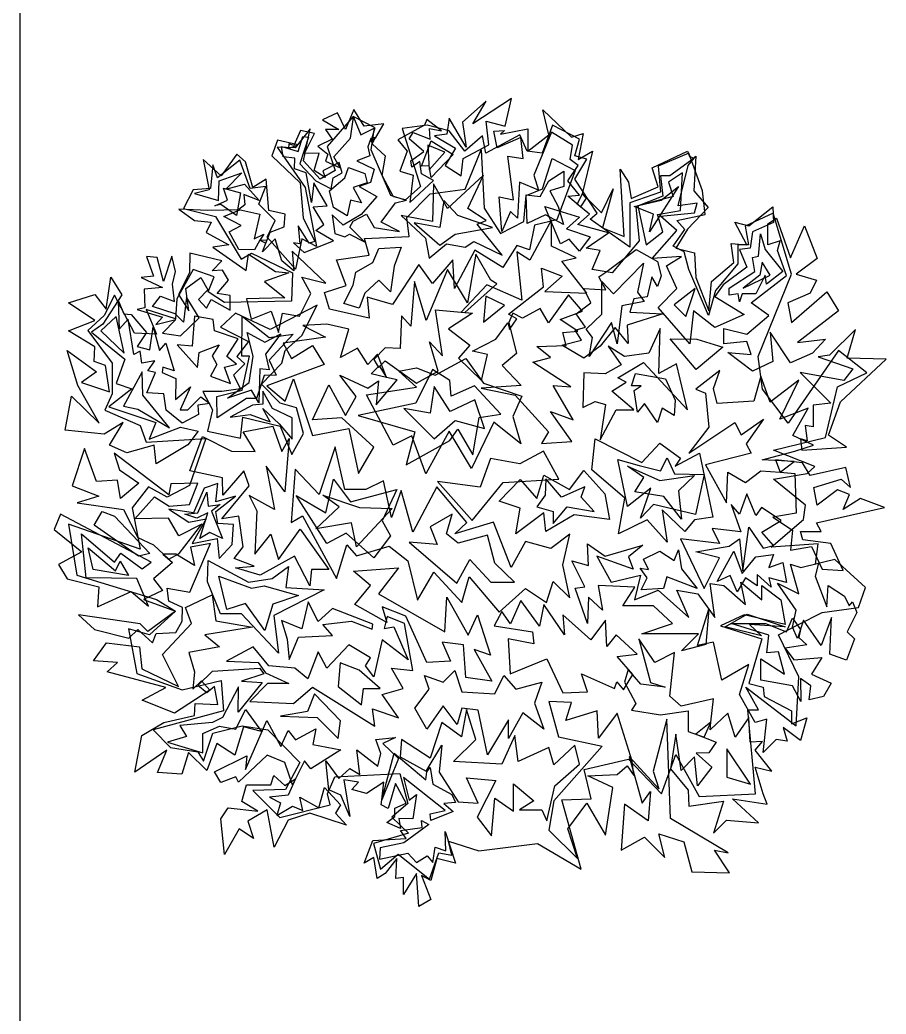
# Model space of a CAD drawing. Header units: millimetres. Extents: x -4017 to 59953, y -688 to 66564.
# Drawn here: x 1751 to 3690, y 23328 to 25553 of the extents above; entities that cross this region are included whole.
import ezdxf

# ---------------------------------------------------------------- set-up
doc = ezdxf.new("R2010")
doc.units = ezdxf.units.MM
doc.layers.add('www.cad-blocks.net', color=7, linetype='Continuous')

# ---------------------------------------------------------------- blocks, each defined once
blk = doc.blocks.new('A$C516926BB')
blk.add_line((4.2099, 38.5194), (4.2099, 0))
blk = doc.blocks.new('A$C26945D36')
for points in [[(0.8847, 1.7638), (0.8791, 1.7281), (0.8518, 1.7244), (0.8988, 1.6971), (0.8753, 1.6585), (0.9111, 1.635), (0.9158, 1.6736), (0.9731, 1.7046), (0.9675, 1.7573), (1.0098, 1.746), (1.0239, 1.808), (0.9374, 1.7516), (0.9675, 1.8024), (0.9139, 1.7554), (0.9224, 1.699), (0.8847, 1.7638), (0.8847, 1.7638), (0.8847, 1.7638)], [(0.6403, 1.6529), (0.6262, 1.6773), (0.6638, 1.7197), (0.6704, 1.7667), (0.6864, 1.7272), (0.7183, 1.7422), (0.7089, 1.7121), (0.7202, 1.7206), (0.7381, 1.7516), (0.6939, 1.746), (0.6713, 1.7836), (0.6525, 1.7385), (0.6346, 1.7761), (0.6008, 1.7601), (0.6375, 1.7385), (0.6074, 1.7385), (0.6224, 1.7168), (0.5905, 1.7018), (0.613, 1.6839), (0.6074, 1.6679), (0.6403, 1.6529), (0.6403, 1.6529), (0.6403, 1.6529)], [(1.1781, 1.5655), (1.1499, 1.5899), (1.1762, 1.5918), (1.1499, 1.6238), (1.1734, 1.6585), (1.1555, 1.6717), (1.1602, 1.7037), (1.1132, 1.7328), (1.0737, 1.6369), (1.0841, 1.6031), (1.0418, 1.6209), (1.0371, 1.5401), (1.022, 1.5551), (1.0023, 1.5109), (0.9966, 1.588), (1.0286, 1.5814), (1.0154, 1.6792), (1.0502, 1.6736), (1.0446, 1.7206), (0.9919, 1.698), (0.9844, 1.7347), (1.0079, 1.7366), (0.9995, 1.7281), (1.0606, 1.7403), (1.0606, 1.6905), (1.1076, 1.7272), (1.0944, 1.7827), (1.1583, 1.7215), (1.1847, 1.73), (1.1734, 1.6717), (1.2054, 1.6905), (1.1819, 1.5946), (1.1913, 1.5852), (1.1781, 1.5655), (1.1781, 1.5655), (1.1781, 1.5655)], [(0.4767, 1.4978), (0.4946, 1.5354), (0.4579, 1.572), (0.4739, 1.6115), (0.4391, 1.6068), (0.4156, 1.6698), (0.3657, 1.6303), (0.3554, 1.6595), (0.3498, 1.6068), (0.3112, 1.604), (0.2896, 1.5617), (0.361, 1.5438), (0.4184, 1.4489), (0.4419, 1.462), (0.534, 1.4178), (0.5312, 1.3549), (0.3817, 1.352), (0.3451, 1.3755), (0.3582, 1.4094), (0.3112, 1.4254), (0.2745, 1.3596), (0.2717, 1.3154), (0.2059, 1.3361), (0.2294, 1.2806), (0.1796, 1.2834), (0.1354, 1.368), (0.1119, 1.3229), (0.0752, 1.289), (0.1298, 1.2157), (0.1298, 1.1471), (0.1138, 1.1104), (0.1927, 1.0765), (0.2059, 1.0389), (0.3394, 1.0474), (0.3028, 0.9421), (0.2529, 0.9158), (0.2115, 0.9393), (0.1749, 0.8923), (0.1927, 0.8001), (0.032, 0.8556), (0.0508, 0.7418), (0.2294, 0.6873), (0.2717, 0.661), (0.2134, 0.6083), (0.1664, 0.6215), (0.1852, 0.5218), (0.2868, 0.4852), (0.3742, 0.5058), (0.3789, 0.4381), (0.2219, 0.3958), (0.2604, 0.3563), (0.3216, 0.346), (0.3347, 0.3253), (0.3554, 0.3883), (0.4212, 0.4043), (0.4786, 0.3958), (0.55, 0.3225), (0.5181, 0.2623), (0.4447, 0.2595), (0.5049, 0.1993), (0.6177, 0.2275), (0.6121, 0.252), (0.6281, 0.2905), (0.7738, 0.298), (0.7917, 0.2304), (0.7559, 0.2003), (0.7935, 0.1645), (0.7146, 0.141), (0.7305, 0.0837), (0.77, 0.1175), (0.8406, 0.0611), (0.8612, 0.1203), (0.8904, 0.1147), (0.8829, 0.1467), (0.9506, 0.125), (1.0822, 0.141), (1.18, 0.0837), (1.1367, 0.2388), (1.2025, 0.2407), (1.1866, 0.3065), (1.2862, 0.33), (1.3596, 0.252), (1.3915, 0.3404), (1.4442, 0.2463), (1.5702, 0.252), (1.5532, 0.44), (1.5767, 0.44), (1.5485, 0.4908), (1.6614, 0.4043), (1.667, 0.5143), (1.6219, 0.6083), (1.6661, 0.6309), (1.7197, 0.6582), (1.8005, 0.6694), (1.8165, 0.7136), (1.7479, 0.7766), (1.7046, 0.7663), (1.7103, 0.8114), (1.605, 0.8039), (1.6773, 0.8659), (1.6821, 0.8979), (1.6106, 0.9562), (1.6858, 0.9694), (1.7027, 0.9844), (1.6106, 1.0211), (1.7272, 1.0493), (1.7535, 1.163), (1.8193, 1.1941), (1.7563, 1.2439), (1.6435, 1.0813), (1.5861, 1.1574), (1.5758, 1.2307), (1.651, 1.415), (1.6097, 1.5514), (1.5467, 1.5222), (1.5542, 1.4808), (1.5307, 1.4808), (1.5307, 1.4385), (1.4808, 1.3784), (1.4649, 1.3229), (1.4207, 1.4254), (1.4103, 1.4649), (1.3859, 1.478), (1.4122, 1.5147), (1.3943, 1.5354), (1.4573, 1.5485), (1.4517, 1.6012), (1.4207, 1.6858), (1.352, 1.6567), (1.3577, 1.5984), (1.289, 1.5749), (1.289, 1.4752), (1.1997, 1.5382), (1.2157, 1.5514), (1.1659, 1.6275), (1.1922, 1.6726), (1.1659, 1.6802), (1.1762, 1.7168), (1.116, 1.7488), (1.0925, 1.6858), (1.0587, 1.6905), (1.0427, 1.7272), (0.9665, 1.6858), (0.959, 1.7244), (0.9195, 1.6905), (0.8847, 1.7356), (0.8349, 1.7488), (0.7794, 1.7413), (0.8199, 1.6115), (0.786, 1.5805), (0.7541, 1.5908), (0.7099, 1.6933), (0.7174, 1.7432), (0.6694, 1.7676), (0.6111, 1.7009), (0.629, 1.6473), (0.5952, 1.6275), (0.5585, 1.6689), (0.5735, 1.7403), (0.5397, 1.698), (0.4993, 1.699), (0.5623, 1.6087), (0.5876, 1.4771), (0.5547, 1.494), (0.5406, 1.4263), (0.4767, 1.4978), (0.4767, 1.4978), (0.4767, 1.4978)], [(0.834, 1.761), (0.8293, 1.7488), (0.7691, 1.7159), (0.7907, 1.6905), (0.7738, 1.6454), (0.8039, 1.6369), (0.7964, 1.5758), (0.849, 1.6247), (0.8227, 1.6397), (0.8189, 1.667), (0.8011, 1.6548), (0.7982, 1.6689), (0.8274, 1.6896), (0.7945, 1.7178), (0.8039, 1.7319), (0.8415, 1.7168), (0.8406, 1.7413), (0.8669, 1.7356), (0.834, 1.761), (0.834, 1.761), (0.834, 1.761)], [(0.5246, 1.6962), (0.5463, 1.6896), (0.5566, 1.7234), (0.5698, 1.7215), (0.55, 1.6623), (0.5858, 1.6238), (0.6205, 1.6059), (0.6243, 1.6303), (0.645, 1.6416), (0.6384, 1.6651), (0.6017, 1.6463), (0.6064, 1.6313), (0.582, 1.6473), (0.5933, 1.6858), (0.5604, 1.6849), (0.5829, 1.73), (0.5519, 1.7366), (0.5369, 1.7027), (0.5256, 1.7065), (0.5246, 1.6962), (0.5246, 1.6962), (0.5246, 1.6962)], [(0.5453, 1.7046), (0.5002, 1.715), (0.487, 1.6802), (0.551, 1.6191), (0.5575, 1.541), (0.5839, 1.4884), (0.5707, 1.4846), (0.5463, 1.5232), (0.55, 1.4827), (0.5359, 1.4855), (0.5594, 1.4639), (0.6252, 1.4893), (0.5858, 1.5128), (0.6036, 1.526), (0.5801, 1.5655), (0.6111, 1.5683), (0.5811, 1.6191), (0.5764, 1.5758), (0.5641, 1.6416), (0.5378, 1.651), (0.5387, 1.6745), (0.5124, 1.6773), (0.5087, 1.7009), (0.5246, 1.6962), (0.5453, 1.7046), (0.5453, 1.7046), (0.5453, 1.7046)], [(0.7089, 1.7187), (0.7023, 1.6999), (0.707, 1.6802), (0.6779, 1.6689), (0.7164, 1.6501), (0.708, 1.62), (0.6826, 1.6115), (0.7221, 1.589), (0.6873, 1.5485), (0.6469, 1.525), (0.6224, 1.5476), (0.6281, 1.5062), (0.6506, 1.4987), (0.661, 1.5043), (0.6948, 1.4874), (0.6619, 1.5203), (0.6694, 1.5335), (0.6995, 1.5495), (0.7164, 1.5194), (0.7729, 1.5109), (0.7324, 1.5316), (0.7644, 1.5749), (0.7888, 1.5805), (0.7597, 1.588), (0.7343, 1.636), (0.7418, 1.6792), (0.7117, 1.7065), (0.7193, 1.7206), (0.7089, 1.7187), (0.7089, 1.7187), (0.7089, 1.7187)], [(0.8443, 1.7131), (0.8932, 1.683), (0.8443, 1.6313), (0.8396, 1.6576), (0.8227, 1.6567), (0.8443, 1.7131), (0.8443, 1.7131), (0.8443, 1.7131)], [(0.6318, 1.447), (0.7052, 1.4573), (0.6948, 1.4949), (0.7945, 1.4996), (0.7898, 1.542), (0.8415, 1.5946), (0.9205, 1.605), (0.9562, 1.6933), (0.9628, 1.5626), (0.9995, 1.5062), (1.0512, 1.5326), (1.0568, 1.5908), (1.0935, 1.6059), (1.1151, 1.6736), (1.1668, 1.6473), (1.1254, 1.5363), (1.0756, 1.525), (1.0643, 1.4696), (1.0361, 1.479), (1.0042, 1.4301), (0.9421, 1.4686), (0.896, 1.3831), (0.8923, 1.447), (0.8471, 1.3943), (0.8161, 1.4367), (0.7578, 1.3473), (0.7005, 1.3633), (0.7052, 1.3163), (0.6168, 1.337), (0.6055, 1.3737), (0.6535, 1.3896), (0.6318, 1.447), (0.6318, 1.447), (0.6318, 1.447)], [(0.8368, 1.7037), (0.8396, 1.6482), (0.8744, 1.6877), (0.8368, 1.7037), (0.8368, 1.7037), (0.8368, 1.7037)], [(0.4739, 1.4846), (0.4833, 1.5091), (0.5152, 1.5213), (0.5171, 1.5495), (0.4805, 1.5579), (0.4748, 1.6275), (0.4447, 1.6087), (0.4287, 1.6661), (0.409, 1.6839), (0.3742, 1.635), (0.3338, 1.6717), (0.3469, 1.604), (0.314, 1.5956), (0.3676, 1.5796), (0.3695, 1.6238), (0.4203, 1.6416), (0.3845, 1.605), (0.4259, 1.6162), (0.4588, 1.5796), (0.425, 1.5937), (0.4269, 1.5702), (0.4137, 1.5598), (0.4607, 1.5495), (0.4475, 1.494), (0.4692, 1.5043), (0.4607, 1.4912), (0.4739, 1.4846), (0.4739, 1.4846), (0.4739, 1.4846)], [(1.4329, 1.6745), (1.3784, 1.635), (1.3577, 1.635), (1.3624, 1.5899), (1.3022, 1.5655), (1.3097, 1.4893), (1.2495, 1.4178), (1.2044, 1.4254), (1.2223, 1.4677), (1.1913, 1.4733), (1.2411, 1.5072), (1.1725, 1.526), (1.1988, 1.5495), (1.1706, 1.572), (1.1828, 1.5946), (1.2251, 1.5523), (1.2514, 1.6059), (1.2279, 1.5185), (1.2759, 1.4996), (1.2674, 1.6501), (1.2862, 1.6209), (1.2919, 1.5843), (1.352, 1.6106), (1.3389, 1.6529), (1.4178, 1.6905), (1.4226, 1.6783), (1.4329, 1.6745), (1.4329, 1.6745), (1.4329, 1.6745)], [(1.4367, 1.6792), (1.432, 1.6012), (1.4639, 1.5645), (1.4178, 1.5156), (1.3915, 1.4733), (1.4338, 1.463), (1.4367, 1.4075), (1.4658, 1.3332), (1.4714, 1.399), (1.5213, 1.4414), (1.5156, 1.4837), (1.5504, 1.4808), (1.5241, 1.5316), (1.5551, 1.5232), (1.6087, 1.5655), (1.6106, 1.5307), (1.5636, 1.51), (1.5579, 1.4733), (1.5344, 1.4705), (1.5504, 1.431), (1.4978, 1.3915), (1.479, 1.3652), (1.5448, 1.3248), (1.479, 1.2956), (1.431, 1.3332), (1.4235, 1.259), (1.352, 1.3408), (1.3943, 1.3831), (1.3708, 1.4338), (1.4047, 1.4545), (1.3389, 1.4498), (1.3943, 1.5128), (1.3577, 1.5448), (1.4338, 1.5523), (1.4395, 1.5739), (1.3972, 1.5683), (1.4197, 1.6585), (1.4367, 1.6792), (1.4367, 1.6792), (1.4367, 1.6792)], [(0.6591, 1.6538), (0.6958, 1.6407), (0.7005, 1.6191), (0.6694, 1.6087), (0.6882, 1.5749), (0.6638, 1.5805), (0.6563, 1.5457), (0.6252, 1.5645), (0.6168, 1.6012), (0.6506, 1.6303), (0.6591, 1.6538), (0.6591, 1.6538), (0.6591, 1.6538)], [(0.849, 1.6172), (0.8471, 1.5326), (0.7766, 1.5467), (0.8312, 1.4959), (0.8396, 1.4508), (0.8782, 1.4827), (0.9205, 1.4752), (0.9393, 1.4884), (1.0032, 1.4573), (0.9468, 1.5269), (0.9675, 1.5354), (0.9261, 1.5617), (0.9609, 1.6369), (0.881, 1.5617), (0.849, 1.6172), (0.849, 1.6172), (0.849, 1.6172)], [(1.1076, 1.6238), (1.1414, 1.6454), (1.1414, 1.6115), (1.1095, 1.6012), (1.1283, 1.5664), (1.1405, 1.526), (1.1001, 1.5476), (1.0587, 1.5288), (1.0568, 1.5927), (1.0878, 1.589), (1.1076, 1.6238), (1.1076, 1.6238), (1.1076, 1.6238)], [(1.3755, 1.6209), (1.3859, 1.589), (1.3069, 1.5683), (1.3257, 1.4808), (1.3624, 1.51), (1.3511, 1.5485), (1.4019, 1.5579), (1.4066, 1.6416), (1.3755, 1.6209), (1.3755, 1.6209), (1.3755, 1.6209)], [(0.3601, 1.5683), (0.3883, 1.5805), (0.3789, 1.6078), (0.4175, 1.5974), (0.4081, 1.5467), (0.3733, 1.5711), (0.3601, 1.5683), (0.3601, 1.5683), (0.3601, 1.5683)], [(1.3981, 1.6115), (1.3643, 1.5589), (1.3332, 1.51), (1.3417, 1.5495), (1.2984, 1.5664), (1.3586, 1.5805), (1.3981, 1.6115), (1.3981, 1.6115), (1.3981, 1.6115)], [(0.8058, 1.5297), (0.8631, 1.4799), (0.8979, 1.5043), (0.9816, 1.5194), (0.9035, 1.5467), (0.8725, 1.5796), (0.8631, 1.5194), (0.8058, 1.5297), (0.8058, 1.5297), (0.8058, 1.5297)], [(0.4607, 1.4912), (0.4485, 1.4696), (0.4137, 1.4705), (0.3921, 1.51), (0.4184, 1.5241), (0.3798, 1.5438), (0.4156, 1.5589), (0.3441, 1.5579), (0.2792, 1.5608), (0.314, 1.5354), (0.3516, 1.5316), (0.3404, 1.5081), (0.3911, 1.4808), (0.3554, 1.4752), (0.4297, 1.4235), (0.4353, 1.4602), (0.4955, 1.4207), (0.5256, 1.4178), (0.471, 1.399), (0.5162, 1.3624), (0.4306, 1.3596), (0.441, 1.3144), (0.4861, 1.3323), (0.5021, 1.2843), (0.5115, 1.3276), (0.5491, 1.321), (0.5745, 1.3718), (0.5547, 1.4084), (0.6083, 1.3953), (0.5331, 1.4667), (0.5369, 1.4226), (0.5096, 1.4451), (0.4946, 1.494), (0.4663, 1.4649), (0.4758, 1.4902), (0.4607, 1.4912), (0.4607, 1.4912), (0.4607, 1.4912)], [(1.0982, 1.5664), (1.1762, 1.5429), (1.1471, 1.5166), (1.1997, 1.4987), (1.1762, 1.4667), (1.1527, 1.4931), (1.1339, 1.4827), (1.0982, 1.5664), (1.0982, 1.5664), (1.0982, 1.5664)], [(0.9111, 1.3304), (0.9365, 1.3276), (0.8829, 1.2928), (0.9308, 1.2561), (0.9054, 1.227), (0.9571, 1.1772), (0.9703, 1.2354), (0.9365, 1.243), (0.9891, 1.2693), (1.0154, 1.306), (1.0192, 1.2909), (1.0361, 1.3154), (1.0173, 1.3257), (1.0954, 1.3868), (1.0907, 1.4282), (1.1377, 1.4103), (1.0982, 1.3765), (1.1922, 1.3727), (1.1367, 1.4442), (1.1687, 1.4517), (1.1132, 1.478), (1.1132, 1.5363), (1.0653, 1.4461), (1.0361, 1.4649), (1.0474, 1.3567), (0.9684, 1.3915), (0.9111, 1.3304), (0.9111, 1.3304), (0.9111, 1.3304)], [(1.6172, 1.5401), (1.6482, 1.4517), (1.6802, 1.5232), (1.7084, 1.4498), (1.6614, 1.415), (1.7065, 1.4019), (1.6924, 1.3727), (1.6426, 1.3511), (1.651, 1.3069), (1.73, 1.3755), (1.7563, 1.3332), (1.6642, 1.2618), (1.7272, 1.2693), (1.698, 1.2383), (1.6482, 1.2166), (1.6031, 1.2853), (1.6087, 1.2195), (1.5636, 1.1978), (1.5081, 1.2401), (1.5608, 1.2354), (1.5504, 1.2646), (1.4996, 1.259), (1.4996, 1.2937), (1.5504, 1.2806), (1.6003, 1.3229), (1.5608, 1.3511), (1.6397, 1.4122), (1.6191, 1.4677), (1.6256, 1.4893), (1.5974, 1.4808), (1.5974, 1.5279), (1.6172, 1.5401), (1.6172, 1.5401), (1.6172, 1.5401)], [(1.5109, 1.384), (1.5683, 1.4207), (1.5636, 1.4526), (1.5767, 1.4555), (1.5814, 1.5053), (1.5918, 1.4705), (1.6313, 1.4207), (1.5946, 1.3925), (1.5918, 1.4131), (1.5711, 1.3708), (1.5401, 1.3708), (1.5344, 1.353), (1.5316, 1.3708), (1.5109, 1.368), (1.5109, 1.384), (1.5109, 1.384), (1.5109, 1.384)], [(0.6751, 1.4197), (0.7136, 1.4414), (0.7268, 1.4724), (0.7766, 1.4752), (0.7616, 1.4329), (0.7531, 1.3755), (0.7268, 1.4019), (0.6958, 1.3727), (0.6826, 1.3389), (0.6488, 1.3492), (0.6694, 1.3906), (0.6751, 1.4197), (0.6751, 1.4197), (0.6751, 1.4197)], [(1.1856, 1.3831), (1.2354, 1.3802), (1.2195, 1.4094), (1.2354, 1.4197), (1.3031, 1.4705), (1.3511, 1.4432), (1.3586, 1.4113), (1.3511, 1.3878), (1.3379, 1.4094), (1.3276, 1.3643), (1.2975, 1.3596), (1.289, 1.3304), (1.3624, 1.3266), (1.2825, 1.3013), (1.2853, 1.2599), (1.2561, 1.2956), (1.2223, 1.2543), (1.1856, 1.227), (1.1367, 1.2561), (1.1809, 1.2674), (1.1668, 1.29), (1.1894, 1.2966), (1.1687, 1.3266), (1.2016, 1.3511), (1.1856, 1.3831), (1.1856, 1.3831), (1.1856, 1.3831)], [(0.2962, 1.3633), (0.2896, 1.3078), (0.2708, 1.3266), (0.22, 1.3426), (0.2379, 1.3661), (0.2698, 1.3539), (0.2651, 1.3925), (0.2717, 1.4207), (0.2633, 1.4555), (0.2445, 1.399), (0.2304, 1.4526), (0.2068, 1.4545), (0.2228, 1.4103), (0.1946, 1.4075), (0.2426, 1.3849), (0.2012, 1.3812), (0.2031, 1.3398), (0.1862, 1.3361), (0.2426, 1.3191), (0.2275, 1.3022), (0.2727, 1.3135), (0.2426, 1.2834), (0.283, 1.2768), (0.3244, 1.3172), (0.2962, 1.3633), (0.2962, 1.3633), (0.2962, 1.3633)], [(0.2952, 1.3831), (0.3281, 1.4075), (0.3441, 1.3802), (0.3234, 1.3586), (0.3413, 1.3389), (0.3516, 1.3586), (0.394, 1.3342), (0.394, 1.3671), (0.3648, 1.3718), (0.3902, 1.4019), (0.377, 1.4244), (0.3535, 1.4226), (0.3751, 1.4451), (0.3037, 1.462), (0.3028, 1.4178), (0.2783, 1.3699), (0.3018, 1.3332), (0.2952, 1.3831), (0.2952, 1.3831), (0.2952, 1.3831)], [(0.991, 1.3934), (0.9778, 1.4019), (0.944, 1.4602), (0.9252, 1.3511), (0.881, 1.4254), (0.833, 1.3116), (0.8067, 1.399), (0.7982, 1.2984), (0.7776, 1.3219), (0.7747, 1.2486), (0.7409, 1.2505), (0.7155, 1.2242), (0.7258, 1.2063), (0.7409, 1.2213), (0.8114, 1.1715), (0.8594, 1.1978), (0.8406, 1.2637), (0.8697, 1.2326), (0.8537, 1.3351), (0.9195, 1.3295), (0.991, 1.3934), (0.991, 1.3934), (0.991, 1.3934)], [(1.226, 1.399), (1.2524, 1.3708), (1.3191, 1.4395), (1.306, 1.3746), (1.321, 1.3539), (1.2712, 1.3445), (1.2608, 1.259), (1.2477, 1.3069), (1.1978, 1.2307), (1.2054, 1.2731), (1.1913, 1.2919), (1.226, 1.3257), (1.226, 1.399), (1.226, 1.399), (1.226, 1.399)], [(1.5852, 1.4423), (1.5796, 1.4131), (1.5429, 1.384), (1.6031, 1.4131), (1.5852, 1.4423), (1.5852, 1.4423), (1.5852, 1.4423)], [(0.299, 1.0333), (0.2285, 0.991), (0.2238, 1.0324), (0.1627, 1.0154), (0.1241, 1.0324), (0.1542, 1.0831), (0.1119, 1.0568), (0.0244, 1.0662), (0.0385, 1.1424), (0.1006, 1.0813), (0.0527, 1.1659), (0.0291, 1.2439), (0.095, 1.1969), (0.0611, 1.1725), (0.1241, 1.1518), (0.1147, 1.211), (0.0893, 1.2195), (0.0912, 1.2524), (0.032, 1.2881), (0.0912, 1.3116), (0.032, 1.3511), (0.0912, 1.3699), (0.1166, 1.337), (0.1269, 1.4084), (0.1514, 1.369), (0.1091, 1.3031), (0.0837, 1.2853), (0.158, 1.2251), (0.1392, 1.1706), (0.1739, 1.1583), (0.1222, 1.1179), (0.2275, 1.0831), (0.2125, 1.0455), (0.283, 1.0728), (0.3225, 1.0634), (0.299, 1.0333), (0.299, 1.0333), (0.299, 1.0333)], [(1.4348, 1.3831), (1.3878, 1.3464), (1.4141, 1.3201), (1.4348, 1.3831), (1.4348, 1.3831), (1.4348, 1.3831)], [(1.0183, 1.3069), (1.0352, 1.2373), (1.0032, 1.211), (1.0455, 1.1659), (0.9562, 1.1602), (1.0324, 1.1442), (1.1066, 1.0624), (1.0907, 1.0361), (1.1593, 1.0408), (1.1113, 1.1076), (1.1621, 1.0888), (1.117, 1.1659), (1.1565, 1.163), (1.0718, 1.2185), (1.1113, 1.2289), (1.0803, 1.2533), (1.1461, 1.2552), (1.1386, 1.2843), (1.1725, 1.2872), (1.133, 1.3135), (1.1828, 1.3323), (1.1518, 1.369), (1.1066, 1.306), (1.0878, 1.3379), (1.0483, 1.3163), (1.0267, 1.3276), (1.0183, 1.3069), (1.0183, 1.3069), (1.0183, 1.3069)], [(1.0079, 1.3455), (0.9665, 1.3661), (0.9609, 1.3078), (1.0079, 1.3455), (1.0079, 1.3455), (1.0079, 1.3455)], [(0.3488, 1.1254), (0.3216, 1.1217), (0.3234, 1.101), (0.2868, 1.0813), (0.251, 1.1104), (0.2454, 1.1471), (0.2078, 1.1499), (0.2266, 1.195), (0.2097, 1.1988), (0.2257, 1.2213), (0.1965, 1.2157), (0.1927, 1.243), (0.1786, 1.2354), (0.1655, 1.3144), (0.1467, 1.2928), (0.1439, 1.3549), (0.1561, 1.3266), (0.1721, 1.3248), (0.2068, 1.2843), (0.1862, 1.2533), (0.2144, 1.2458), (0.2219, 1.2975), (0.236, 1.2439), (0.2501, 1.2608), (0.2689, 1.1988), (0.2435, 1.2072), (0.2416, 1.195), (0.2727, 1.1819), (0.2717, 1.1348), (0.3056, 1.163), (0.2821, 1.1113), (0.299, 1.1113), (0.3281, 1.1405), (0.3488, 1.1254), (0.3488, 1.1254), (0.3488, 1.1254)], [(0.409, 1.2307), (0.4269, 1.2148), (0.4015, 1.1894), (0.4175, 1.1583), (0.3751, 1.1527), (0.3328, 1.1527), (0.3545, 1.1113), (0.3432, 1.0634), (0.4175, 1.0483), (0.4222, 1.0954), (0.5058, 1.0747), (0.5322, 1.0117), (0.5585, 1.0587), (0.5425, 1.116), (0.5058, 1.1264), (0.4645, 1.1687), (0.5096, 1.2157), (0.5171, 1.2439), (0.5547, 1.2778), (0.5886, 1.3455), (0.4833, 1.2909), (0.4062, 1.3276), (0.3723, 1.2966), (0.4353, 1.2646), (0.409, 1.2307), (0.409, 1.2307), (0.409, 1.2307)], [(0.1392, 1.3201), (0.1044, 1.2881), (0.157, 1.2383), (0.1392, 1.3201), (0.1392, 1.3201), (0.1392, 1.3201)], [(0.3093, 1.2543), (0.2755, 1.2571), (0.3206, 1.2063), (0.3244, 1.2401), (0.3695, 1.2571), (0.3535, 1.2326), (0.3639, 1.2129), (0.3498, 1.1866), (0.3949, 1.1706), (0.3817, 1.2072), (0.4081, 1.2138), (0.3864, 1.2307), (0.4118, 1.2702), (0.3592, 1.2881), (0.3563, 1.3135), (0.314, 1.321), (0.3093, 1.2543), (0.3093, 1.2543), (0.3093, 1.2543)], [(0.4212, 1.321), (0.4814, 1.2731), (0.535, 1.2806), (0.4814, 1.2223), (0.4974, 1.1894), (0.4701, 1.1884), (0.4532, 1.1367), (0.4306, 1.1367), (0.3648, 1.0935), (0.3639, 1.1414), (0.4212, 1.1555), (0.4372, 1.2317), (0.4203, 1.2317), (0.4212, 1.321), (0.4212, 1.321), (0.4212, 1.321)], [(0.724, 1.2364), (0.7023, 1.2129), (0.6788, 1.2495), (0.6412, 1.2289), (0.66, 1.2919), (0.6102, 1.3031), (0.5566, 1.3003), (0.6074, 1.274), (0.5124, 1.2608), (0.5312, 1.226), (0.5782, 1.2552), (0.6046, 1.2129), (0.4758, 1.1649), (0.5171, 1.1311), (0.5359, 1.1809), (0.5782, 1.054), (0.66, 1.07), (0.6817, 0.9694), (0.7155, 1.0277), (0.644, 1.0935), (0.5782, 1.0888), (0.6149, 1.1678), (0.6525, 1.0991), (0.676, 1.1414), (0.6393, 1.1894), (0.7023, 1.1602), (0.7258, 1.1762), (0.7211, 1.1226), (0.7682, 1.179), (0.7437, 1.1837), (0.724, 1.2364), (0.724, 1.2364), (0.724, 1.2364)], [(1.211, 1.1301), (1.2345, 1.1236), (1.2223, 1.0446), (1.258, 1.1113), (1.2975, 1.1113), (1.2486, 1.1536), (1.2806, 1.1734), (1.2618, 1.1828), (1.3191, 1.2176), (1.4178, 1.1113), (1.3934, 1.2148), (1.3539, 1.1931), (1.3567, 1.2937), (1.3313, 1.2383), (1.2768, 1.2307), (1.2401, 1.2543), (1.2693, 1.2119), (1.2336, 1.1922), (1.1856, 1.1941), (1.1837, 1.117), (1.211, 1.1301), (1.211, 1.1301), (1.211, 1.1301)], [(1.6736, 1.0211), (1.7742, 1.0277), (1.7338, 1.0549), (1.7601, 1.1292), (1.8626, 1.2251), (1.7751, 1.227), (1.7939, 1.2909), (1.7356, 1.2336), (1.7103, 1.2298), (1.7883, 1.2035), (1.7676, 1.1772), (1.6698, 1.195), (1.7385, 1.1264), (1.699, 1.1217), (1.699, 1.0737), (1.6811, 1.0765), (1.6858, 1.0418), (1.6708, 1.0465), (1.6736, 1.0211), (1.6736, 1.0211), (1.6736, 1.0211)], [(0.4325, 1.2843), (0.472, 1.2627), (0.5077, 1.2815), (0.4729, 1.2364), (0.4814, 1.2007), (0.4607, 1.2035), (0.4579, 1.1273), (0.4419, 1.1555), (0.3883, 1.1377), (0.4363, 1.1725), (0.4457, 1.2317), (0.4325, 1.2843), (0.4325, 1.2843), (0.4325, 1.2843)], [(1.4968, 1.2514), (1.4376, 1.2016), (1.3793, 1.2702), (1.4385, 1.2693), (1.4968, 1.2514), (1.4968, 1.2514), (1.4968, 1.2514)], [(0.6995, 1.1452), (0.8114, 1.1621), (0.7719, 1.1978), (0.8114, 1.2054), (0.8528, 1.1894), (0.9214, 1.226), (0.9609, 1.1715), (1.0474, 1.1424), (1.0267, 1.0963), (1.0446, 1.0352), (0.9844, 1.0841), (0.9346, 0.9806), (0.8847, 1.0634), (0.8321, 0.9684), (0.8011, 1.053), (0.7588, 1.0324), (0.6995, 1.1452), (0.6995, 1.1452), (0.6995, 1.1452)], [(0.8095, 1.1264), (0.6807, 1.0991), (0.8076, 1.0624), (0.7879, 0.9882), (0.8857, 1.0427), (0.9035, 1.0681), (0.9374, 1.0107), (0.9515, 1.0944), (1.0004, 1.1019), (0.9412, 1.1649), (0.8885, 1.1424), (0.8857, 1.1772), (0.8471, 1.2016), (0.8095, 1.1264), (0.8095, 1.1264), (0.8095, 1.1264)], [(0.7437, 1.1837), (0.7099, 1.1922), (0.7277, 1.2101), (0.7437, 1.1837), (0.7437, 1.1837), (0.7437, 1.1837)], [(0.1551, 1.1198), (0.1871, 1.1132), (0.2586, 1.0709), (0.1984, 1.1442), (0.1974, 1.1969), (0.1551, 1.1198), (0.1551, 1.1198), (0.1551, 1.1198)], [(1.3013, 1.1931), (1.369, 1.1809), (1.3906, 1.133), (1.3878, 1.0991), (1.3614, 1.1151), (1.3511, 1.0831), (1.3219, 1.1254), (1.306, 1.1066), (1.2984, 1.1546), (1.3144, 1.1649), (1.2928, 1.1649), (1.3013, 1.1931), (1.3013, 1.1931), (1.3013, 1.1931)], [(1.6567, 0.9957), (1.5852, 0.9995), (1.6585, 1.0192), (1.6999, 1.0324), (1.6538, 1.054), (1.6877, 1.1151), (1.6247, 1.0907), (1.667, 1.1781), (1.6031, 1.1283), (1.5824, 1.1866), (1.5664, 1.1311), (1.4846, 1.1254), (1.4761, 1.1593), (1.4902, 1.1997), (1.4367, 1.1574), (1.4583, 1.1489), (1.4658, 1.0728), (1.4207, 1.0145), (1.5241, 1.0831), (1.5382, 1.0559), (1.588, 1.0907), (1.5495, 1.0352), (1.5608, 1.0145), (1.4583, 0.9882), (1.5053, 0.9035), (1.5081, 0.9722), (1.5476, 0.9487), (1.5824, 0.975), (1.6256, 0.9722), (1.6567, 0.9957), (1.6567, 0.9957), (1.6567, 0.9957)], [(0.7832, 1.1142), (0.8509, 1.0465), (0.8979, 1.0878), (0.9637, 1.07), (0.9421, 1.1339), (0.8866, 1.1076), (0.8509, 1.164), (0.8415, 1.1038), (0.7832, 1.1142), (0.7832, 1.1142), (0.7832, 1.1142)], [(0.394, 1.0954), (0.4391, 1.101), (0.4833, 1.085), (0.4673, 1.1142), (0.504, 1.0803), (0.5331, 1.0455), (0.5331, 1.0935), (0.4889, 1.1142), (0.4673, 1.1536), (0.4673, 1.1245), (0.4438, 1.1217), (0.394, 1.0954), (0.394, 1.0954), (0.394, 1.0954)], [(0.4899, 1.0747), (0.5096, 1.0183), (0.5265, 1.0474), (0.5162, 0.928), (0.4748, 0.9853), (0.4936, 0.8885), (0.4363, 0.9195), (0.4541, 0.8857), (0.4494, 0.7888), (0.4852, 0.833), (0.5021, 0.7766), (0.551, 0.8443), (0.6149, 0.7541), (0.5764, 0.7541), (0.5726, 0.7174), (0.5378, 0.7841), (0.4616, 0.7418), (0.4062, 0.7578), (0.4475, 0.7616), (0.4034, 0.7785), (0.4231, 0.8048), (0.4137, 0.8735), (0.3751, 0.8678), (0.4363, 0.9412), (0.425, 0.975), (0.378, 0.9205), (0.377, 0.959), (0.3037, 0.975), (0.3319, 1.0521), (0.3968, 1.0192), (0.4504, 1.0183), (0.4231, 1.0624), (0.4899, 1.0747), (0.4899, 1.0747), (0.4899, 1.0747)], [(1.3154, 0.9938), (1.3558, 1.0371), (1.4019, 1.0032), (1.3906, 0.9853), (1.4451, 1.0145), (1.4743, 0.8716), (1.4338, 0.865), (1.4122, 0.8396), (1.3614, 0.8876), (1.3727, 0.8152), (1.3276, 0.865), (1.2637, 0.834), (1.2778, 0.9139), (1.2035, 0.9769), (1.211, 1.0465), (1.3154, 0.9938), (1.3154, 0.9938), (1.3154, 0.9938)], [(0.2802, 0.7898), (0.331, 0.8556), (0.2792, 0.8293), (0.2557, 0.8688), (0.1805, 0.8678), (0.2247, 0.9167), (0.2576, 0.896), (0.3028, 0.8998), (0.3216, 0.9477), (0.2614, 0.9459), (0.2567, 0.9214), (0.1345, 1.0145), (0.1467, 0.9769), (0.1899, 0.9477), (0.1486, 0.913), (0.142, 0.9543), (0.095, 0.9515), (0.0677, 1.0248), (0.0404, 0.9412), (0.0997, 0.9186), (0.0517, 0.9035), (0.1551, 0.8885), (0.1871, 0.8255), (0.2228, 0.8095), (0.2567, 0.7776), (0.2802, 0.7898), (0.2802, 0.7898), (0.2802, 0.7898)], [(0.5397, 0.9788), (0.5303, 0.8594), (0.5557, 0.8744), (0.6318, 0.7343), (0.6553, 0.8095), (0.677, 0.7851), (0.7503, 0.8067), (0.7917, 0.7738), (0.8133, 0.6854), (0.85, 0.7484), (0.913, 0.6807), (0.9289, 0.7381), (0.9966, 0.6591), (1.0549, 0.7117), (1.1019, 0.6807), (1.117, 0.7277), (1.1546, 0.6911), (1.1386, 0.7644), (1.1546, 0.833), (1.1123, 0.8011), (1.0549, 0.817), (1.023, 0.7588), (0.9835, 0.8603), (0.897, 0.834), (0.9242, 0.8594), (0.8565, 0.9393), (0.8029, 0.8377), (0.7766, 0.9308), (0.755, 0.8706), (0.7371, 0.9524), (0.6976, 0.9336), (0.6506, 0.9336), (0.629, 1.0286), (0.5933, 0.9224), (0.5397, 0.9788), (0.5397, 0.9788), (0.5397, 0.9788)], [(0.8584, 0.9515), (0.9355, 0.8641), (1.0051, 0.9487), (1.1301, 0.9562), (1.0954, 1.0192), (1.0427, 0.991), (0.9769, 1.0023), (0.9534, 0.9383), (0.8584, 0.9515), (0.8584, 0.9515), (0.8584, 0.9515)], [(1.3577, 0.975), (1.3727, 1.0042), (1.3887, 0.9684), (1.4555, 0.9665), (1.4357, 0.8772), (1.3417, 0.8998), (1.3125, 0.8688), (1.3361, 0.9365), (1.2834, 0.8951), (1.2618, 1.0004), (1.3097, 0.9872), (1.3577, 0.975), (1.3577, 0.975), (1.3577, 0.975)], [(1.2834, 0.9853), (1.3558, 0.9534), (1.4338, 0.9647), (1.3981, 0.9299), (1.4047, 0.8669), (1.3652, 0.9177), (1.3003, 0.928), (1.3201, 0.96), (1.2834, 0.9853), (1.2834, 0.9853), (1.2834, 0.9853)], [(1.6256, 0.9722), (1.6585, 0.9694), (1.6614, 0.88), (1.6087, 0.8716), (1.6529, 0.8424), (1.6482, 0.7973), (1.6952, 0.8058), (1.7197, 0.755), (1.7667, 0.7522), (1.7385, 0.8123), (1.6764, 0.8208), (1.6708, 0.8396), (1.7168, 0.8396), (1.7065, 0.8584), (1.8588, 0.8932), (1.8052, 0.913), (1.7667, 0.8885), (1.7808, 0.9224), (1.7535, 0.9327), (1.7084, 0.8979), (1.7009, 0.9374), (1.762, 0.9562), (1.7827, 0.9374), (1.7723, 0.9825), (1.6924, 0.9647), (1.6755, 0.9929), (1.6153, 0.9995), (1.6256, 0.9722), (1.6256, 0.9722), (1.6256, 0.9722)], [(0.9966, 0.9073), (1.0436, 0.9553), (1.0803, 0.913), (1.0963, 0.9656), (1.1536, 0.9336), (1.1856, 0.9759), (1.2326, 0.9233), (1.243, 0.8659), (1.164, 0.8763), (1.101, 0.8396), (1.0963, 0.881), (1.0333, 0.834), (1.0436, 0.8913), (0.9966, 0.9073), (0.9966, 0.9073), (0.9966, 0.9073)], [(1.0991, 0.9205), (1.0803, 0.8941), (1.117, 0.8838), (1.117, 0.8575), (1.1489, 0.8941), (1.2091, 0.8838), (1.18, 0.9158), (1.1884, 0.9393), (1.1358, 0.9158), (1.101, 0.9571), (1.0991, 0.9205), (1.0991, 0.9205), (1.0991, 0.9205)], [(0.3357, 0.9365), (0.3122, 0.881), (0.2567, 0.8894), (0.3018, 0.8603), (0.3404, 0.8678), (0.3093, 0.8123), (0.3648, 0.8236), (0.3695, 0.7785), (0.3987, 0.8105), (0.4015, 0.8547), (0.3667, 0.8575), (0.362, 0.8838), (0.4062, 0.9186), (0.362, 0.9054), (0.3667, 0.9468), (0.3357, 0.9365), (0.3357, 0.9365), (0.3357, 0.9365)], [(0.6083, 0.881), (0.6252, 0.9562), (0.6638, 0.9054), (0.7672, 0.9336), (0.7343, 0.8631), (0.7531, 0.8293), (0.7155, 0.7804), (0.6535, 0.8359), (0.6102, 0.8123), (0.5416, 0.9195), (0.6083, 0.881), (0.6083, 0.881), (0.6083, 0.881)], [(0.3451, 0.896), (0.3714, 0.8998), (0.3526, 0.8847), (0.377, 0.8236), (0.3488, 0.8368), (0.3263, 0.8236), (0.3441, 0.881), (0.3197, 0.8688), (0.2924, 0.8782), (0.3216, 0.881), (0.3422, 0.9271), (0.3451, 0.896), (0.3451, 0.896), (0.3451, 0.896)], [(0.6017, 0.9205), (0.6835, 0.8932), (0.7569, 0.8904), (0.677, 0.8048), (0.6657, 0.8584), (0.5858, 0.8453), (0.6384, 0.8941), (0.6017, 0.9205), (0.6017, 0.9205), (0.6017, 0.9205)], [(1.5833, 0.8932), (1.5711, 0.8753), (1.5504, 0.9233), (1.5344, 0.8782), (1.5156, 0.8998), (1.5373, 0.8387), (1.4733, 0.8462), (1.4893, 0.8123), (1.4019, 0.8227), (1.4555, 0.7117), (1.4893, 0.7804), (1.4367, 0.7935), (1.5109, 0.8067), (1.5344, 0.8227), (1.542, 0.7512), (1.5551, 0.849), (1.5871, 0.802), (1.6106, 0.8076), (1.5843, 0.8377), (1.6275, 0.8641), (1.5833, 0.8932), (1.5833, 0.8932), (1.5833, 0.8932)], [(0.1852, 0.7343), (0.0715, 0.7353), (0.0611, 0.834), (0.1354, 0.771), (0.1495, 0.7907), (0.1974, 0.7559), (0.2172, 0.771), (0.0141, 0.8782), (0, 0.8434), (0.0621, 0.7935), (0.0094, 0.7653), (0.0291, 0.7334), (0.0997, 0.7155), (0.0968, 0.6704), (0.1721, 0.7052), (0.2115, 0.6723), (0.1852, 0.7343), (0.1852, 0.7343), (0.1852, 0.7343)], [(0.2144, 0.7898), (0.189, 0.7841), (0.0893, 0.8537), (0.1072, 0.8838), (0.1354, 0.8735), (0.2144, 0.7898), (0.2144, 0.7898), (0.2144, 0.7898)], [(0.8415, 0.85), (0.8575, 0.8105), (0.7945, 0.8152), (0.9017, 0.724), (0.9308, 0.7766), (0.9778, 0.7258), (1.0305, 0.7258), (0.9863, 0.7682), (0.9703, 0.8312), (0.9045, 0.8133), (0.8782, 0.834), (0.8913, 0.8782), (0.8415, 0.85), (0.8415, 0.85), (0.8415, 0.85)], [(0.2435, 0.7888), (0.2651, 0.77), (0.2228, 0.7334), (0.2426, 0.707), (0.2003, 0.6873), (0.2717, 0.661), (0.2097, 0.6158), (0.1927, 0.6328), (0.0545, 0.6525), (0.0903, 0.6196), (0.1674, 0.6008), (0.1871, 0.6196), (0.22, 0.5905), (0.2285, 0.6111), (0.2727, 0.613), (0.2868, 0.6384), (0.2877, 0.6694), (0.2567, 0.6835), (0.2529, 0.7127), (0.3037, 0.7033), (0.3498, 0.8123), (0.3056, 0.8039), (0.314, 0.7635), (0.2727, 0.7888), (0.2435, 0.7888), (0.2435, 0.7888), (0.2435, 0.7888)], [(0.0762, 0.8029), (0.1373, 0.7512), (0.1476, 0.7729), (0.1664, 0.7409), (0.0874, 0.7541), (0.0762, 0.8029), (0.0762, 0.8029), (0.0762, 0.8029)], [(1.4592, 0.5867), (1.4047, 0.5726), (1.4423, 0.6102), (1.3154, 0.6102), (1.384, 0.6337), (1.3417, 0.6732), (1.2731, 0.6732), (1.3003, 0.7146), (1.2176, 0.7183), (1.2279, 0.6629), (1.196, 0.692), (1.1941, 0.6337), (1.1668, 0.7127), (1.1884, 0.7155), (1.1593, 0.7738), (1.196, 0.7635), (1.1941, 0.8114), (1.2336, 0.7841), (1.3182, 0.8086), (1.2862, 0.7823), (1.2966, 0.755), (1.2148, 0.7841), (1.2467, 0.7258), (1.3125, 0.7418), (1.2994, 0.6864), (1.352, 0.708), (1.4207, 0.6469), (1.3943, 0.708), (1.4414, 0.6995), (1.4658, 0.6657), (1.4592, 0.5867), (1.4592, 0.5867), (1.4592, 0.5867)], [(1.3191, 0.7776), (1.3558, 0.7954), (1.3878, 0.7747), (1.3981, 0.7982), (1.4047, 0.7559), (1.4395, 0.7117), (1.3718, 0.7381), (1.3643, 0.7117), (1.3144, 0.7089), (1.3276, 0.7353), (1.3116, 0.7569), (1.3304, 0.7541), (1.3191, 0.7776), (1.3191, 0.7776), (1.3191, 0.7776)], [(1.5711, 0.7823), (1.6106, 0.7879), (1.6003, 0.7588), (1.6313, 0.77), (1.6397, 0.7249), (1.6003, 0.7353), (1.605, 0.7146), (1.5739, 0.7428), (1.5739, 0.7174), (1.5476, 0.7353), (1.5288, 0.7042), (1.5138, 0.7409), (1.4846, 0.7277), (1.5213, 0.7954), (1.5401, 0.7456), (1.5711, 0.7823), (1.5711, 0.7823), (1.5711, 0.7823)], [(0.3451, 0.7747), (0.4353, 0.7258), (0.488, 0.7343), (0.5246, 0.7606), (0.519, 0.7136), (0.6046, 0.7089), (0.4917, 0.6516), (0.5021, 0.567), (0.4193, 0.6553), (0.3723, 0.6553), (0.3432, 0.7268), (0.3451, 0.7747), (0.3451, 0.7747), (0.3451, 0.7747)], [(0.7447, 0.6356), (0.6732, 0.676), (0.708, 0.7183), (0.6704, 0.7503), (0.771, 0.7578), (0.7258, 0.6995), (0.8744, 0.6149), (0.8791, 0.692), (0.9271, 0.6074), (0.9477, 0.6525), (0.9769, 0.5623), (0.9402, 0.5754), (0.9797, 0.504), (0.9214, 0.5124), (0.9167, 0.5858), (0.8688, 0.5914), (0.8876, 0.5491), (0.834, 0.5463), (0.787, 0.6497), (0.7343, 0.6704), (0.7447, 0.6356), (0.7447, 0.6356), (0.7447, 0.6356)], [(1.7968, 0.6582), (1.7751, 0.6149), (1.7921, 0.5989), (1.7742, 0.551), (1.7366, 0.5651), (1.7403, 0.6469), (1.7168, 0.5839), (1.6773, 0.6412), (1.6642, 0.5999), (1.6529, 0.6252), (1.6614, 0.6629), (1.6191, 0.724), (1.667, 0.6995), (1.6482, 0.7663), (1.6717, 0.7588), (1.7112, 0.7682), (1.7037, 0.739), (1.73, 0.6704), (1.7328, 0.7183), (1.7695, 0.6948), (1.7798, 0.6732), (1.7874, 0.6817), (1.7968, 0.6582), (1.7968, 0.6582), (1.7968, 0.6582)], [(0.3686, 0.739), (0.4419, 0.7127), (0.4701, 0.7174), (0.5472, 0.6958), (0.4899, 0.677), (0.472, 0.6177), (0.4287, 0.6779), (0.3864, 0.6647), (0.3686, 0.739), (0.3686, 0.739), (0.3686, 0.739)], [(1.4658, 0.6657), (1.479, 0.6469), (1.4686, 0.723), (1.4996, 0.7183), (1.5476, 0.676), (1.5373, 0.7258), (1.5843, 0.6864), (1.5843, 0.7183), (1.6266, 0.6864), (1.6369, 0.6309), (1.5448, 0.6525), (1.4921, 0.6281), (1.5843, 0.5989), (1.5551, 0.4993), (1.5871, 0.4908), (1.5899, 0.4701), (1.651, 0.4381), (1.651, 0.409), (1.6849, 0.4222), (1.6708, 0.3714), (1.6322, 0.4005), (1.6407, 0.3704), (1.6162, 0.3742), (1.5871, 0.3451), (1.5956, 0.4193), (1.5692, 0.4118), (1.5344, 0.4748), (1.5551, 0.5416), (1.4949, 0.5068), (1.4761, 0.5914), (1.4404, 0.5839), (1.4658, 0.6657), (1.4658, 0.6657), (1.4658, 0.6657)], [(0.3488, 0.4842), (0.2698, 0.4325), (0.1974, 0.4616), (0.2501, 0.4899), (0.1185, 0.5256), (0.142, 0.5463), (0.0884, 0.55), (0.1175, 0.5905), (0.1909, 0.5811), (0.1965, 0.5322), (0.2783, 0.4927), (0.2426, 0.5641), (0.3075, 0.6337), (0.2943, 0.6694), (0.3535, 0.6976), (0.362, 0.6393), (0.4438, 0.6252), (0.3375, 0.6083), (0.3704, 0.5811), (0.3018, 0.5688), (0.314, 0.5256), (0.3103, 0.4861), (0.33, 0.5049), (0.3488, 0.4842), (0.3488, 0.4842), (0.3488, 0.4842)], [(0.6234, 0.6666), (0.5914, 0.6375), (0.5688, 0.6817), (0.5547, 0.6215), (0.5087, 0.6403), (0.5218, 0.598), (0.5265, 0.5528), (0.5472, 0.6027), (0.6234, 0.6064), (0.6017, 0.6309), (0.6657, 0.6384), (0.7117, 0.6205), (0.7136, 0.6318), (0.6234, 0.6666), (0.6234, 0.6666), (0.6234, 0.6666)], [(1.2956, 0.519), (1.2608, 0.5594), (1.305, 0.5651), (1.258, 0.6083), (1.2373, 0.582), (1.2345, 0.6412), (1.2016, 0.597), (1.1386, 0.6525), (1.1424, 0.6083), (1.0963, 0.676), (1.0869, 0.6271), (1.0446, 0.6845), (1.022, 0.6328), (1.0023, 0.66), (0.9853, 0.6281), (1.0709, 0.6149), (1.0737, 0.5876), (1.0164, 0.5989), (1.0211, 0.5209), (1.1029, 0.5547), (1.1386, 0.4786), (1.1941, 0.4805), (1.1809, 0.5209), (1.2543, 0.488), (1.2599, 0.503), (1.2749, 0.4852), (1.2956, 0.519), (1.2956, 0.519), (1.2956, 0.519)], [(0.739, 0.6224), (0.7606, 0.6262), (0.7926, 0.5519), (0.7343, 0.597), (0.7155, 0.5143), (0.6967, 0.5387), (0.708, 0.5566), (0.66, 0.5858), (0.6102, 0.5331), (0.5914, 0.5698), (0.5679, 0.5096), (0.5387, 0.5331), (0.4805, 0.5387), (0.4457, 0.5811), (0.3855, 0.5491), (0.4569, 0.5463), (0.4729, 0.5228), (0.5256, 0.4993), (0.4776, 0.4993), (0.4381, 0.4588), (0.5359, 0.4541), (0.5782, 0.4908), (0.7183, 0.4034), (0.7127, 0.4428), (0.771, 0.4222), (0.7343, 0.4748), (0.7813, 0.488), (0.755, 0.5331), (0.8029, 0.5284), (0.7841, 0.6337), (0.7456, 0.6488), (0.739, 0.6224), (0.739, 0.6224), (0.739, 0.6224)], [(1.5025, 0.6262), (1.5514, 0.6544), (1.6369, 0.6262), (1.557, 0.6309), (1.5833, 0.6055), (1.5025, 0.6262), (1.5025, 0.6262), (1.5025, 0.6262)], [(1.6708, 0.6196), (1.667, 0.6017), (1.6849, 0.5858), (1.6369, 0.5782), (1.6557, 0.5519), (1.7187, 0.5575), (1.6952, 0.5199), (1.7394, 0.5002), (1.7225, 0.4701), (1.6905, 0.4626), (1.6943, 0.4936), (1.6708, 0.5105), (1.6717, 0.4588), (1.6529, 0.4936), (1.5824, 0.5068), (1.5824, 0.5547), (1.635, 0.5199), (1.6219, 0.5698), (1.5956, 0.5679), (1.6003, 0.6074), (1.5156, 0.6337), (1.5927, 0.6337), (1.6397, 0.6149), (1.6529, 0.645), (1.6708, 0.6196), (1.6708, 0.6196), (1.6708, 0.6196)], [(1.4705, 0.4128), (1.4761, 0.4645), (1.4037, 0.4485), (1.3784, 0.471), (1.3887, 0.5688), (1.3445, 0.5463), (1.3088, 0.5989), (1.3351, 0.5011), (1.368, 0.4908), (1.3135, 0.4974), (1.2853, 0.5303), (1.2768, 0.5021), (1.3022, 0.4541), (1.2928, 0.4391), (1.3577, 0.4287), (1.4197, 0.4381), (1.4197, 0.3921), (1.4555, 0.3789), (1.4705, 0.4128), (1.4705, 0.4128), (1.4705, 0.4128)], [(0.6356, 0.4927), (0.6882, 0.4513), (0.6929, 0.488), (0.7296, 0.488), (0.6826, 0.5293), (0.6403, 0.5453), (0.6356, 0.4927), (0.6356, 0.4927), (0.6356, 0.4927)], [(0.3216, 0.4946), (0.3545, 0.5265), (0.4598, 0.5331), (0.4692, 0.5209), (0.4193, 0.504), (0.4654, 0.5011), (0.4118, 0.4353), (0.4128, 0.4917), (0.377, 0.4231), (0.3545, 0.4118), (0.2811, 0.4052), (0.2962, 0.3808), (0.2539, 0.3676), (0.3328, 0.3441), (0.3328, 0.3874), (0.3704, 0.4034), (0.4071, 0.3968), (0.4287, 0.441), (0.4645, 0.3921), (0.424, 0.4024), (0.4043, 0.3385), (0.3639, 0.3648), (0.3422, 0.3046), (0.3009, 0.3451), (0.2858, 0.2962), (0.2313, 0.2999), (0.252, 0.3498), (0.1805, 0.3009), (0.1965, 0.3827), (0.2454, 0.4118), (0.314, 0.4278), (0.3159, 0.4541), (0.3667, 0.4522), (0.3592, 0.4927), (0.3422, 0.4786), (0.3216, 0.4946), (0.3216, 0.4946), (0.3216, 0.4946)], [(0.8076, 0.4438), (0.8396, 0.4861), (0.8293, 0.5171), (0.8706, 0.5021), (0.897, 0.5284), (0.913, 0.4805), (0.9863, 0.4758), (1.007, 0.5171), (1.0333, 0.4861), (1.0916, 0.5021), (1.0756, 0.4551), (1.0963, 0.3968), (1.0493, 0.4334), (1.0173, 0.3761), (1.0173, 0.4175), (0.9703, 0.3394), (0.9496, 0.4391), (0.913, 0.4438), (0.9026, 0.4071), (0.8706, 0.4494), (0.834, 0.3968), (0.8076, 0.4438), (0.8076, 0.4438), (0.8076, 0.4438)], [(0.5068, 0.4259), (0.5886, 0.4231), (0.6356, 0.3761), (0.6412, 0.4156), (0.5829, 0.4758), (0.567, 0.4363), (0.5068, 0.4259), (0.5068, 0.4259), (0.5068, 0.4259)], [(1.2937, 0.3253), (1.2608, 0.4325), (1.2185, 0.377), (1.2157, 0.4381), (1.1452, 0.4165), (1.1583, 0.4569), (1.1076, 0.4588), (1.1292, 0.3798), (1.227, 0.3592), (1.1189, 0.2369), (1.1076, 0.1711), (1.1715, 0.1072), (1.1499, 0.1739), (1.1922, 0.2313), (1.2345, 0.1598), (1.2505, 0.2661), (1.195, 0.2924), (1.2608, 0.2952), (1.2825, 0.315), (1.2975, 0.2933), (1.2937, 0.3253), (1.2937, 0.3253), (1.2937, 0.3253)], [(1.1659, 0.361), (1.1189, 0.3169), (1.1076, 0.3563), (1.0389, 0.3244), (1.0314, 0.3827), (1.0023, 0.3187), (0.8941, 0.3244), (0.944, 0.3742), (0.9233, 0.441), (0.912, 0.3798), (0.8678, 0.4118), (0.8415, 0.3319), (0.7776, 0.3742), (0.7747, 0.3347), (0.833, 0.3028), (0.8678, 0.361), (0.8622, 0.3009), (0.9045, 0.2341), (0.9496, 0.2313), (0.9233, 0.2877), (0.9891, 0.2821), (0.9468, 0.2003), (0.9788, 0.158), (0.9863, 0.2426), (1.0286, 0.2134), (1.0286, 0.2745), (1.0737, 0.2369), (1.0418, 0.2163), (1.0916, 0.2163), (1.1029, 0.1918), (1.1207, 0.2698), (1.1762, 0.3187), (1.1659, 0.361), (1.1659, 0.361), (1.1659, 0.361)], [(1.4367, 0.3855), (1.4818, 0.3676), (1.4658, 0.3441), (1.4376, 0.3432), (1.4724, 0.3122), (1.4404, 0.2698), (1.4338, 0.3347), (1.4037, 0.3046), (1.3915, 0.3855), (1.3802, 0.3084), (1.4197, 0.2604), (1.4207, 0.2247), (1.4987, 0.236), (1.4761, 0.1645), (1.5053, 0.1937), (1.5767, 0.1871), (1.5185, 0.2407), (1.5965, 0.2294), (1.5871, 0.252), (1.5692, 0.3122), (1.6068, 0.3028), (1.5692, 0.3498), (1.5861, 0.3695), (1.5579, 0.3676), (1.5551, 0.4231), (1.525, 0.3789), (1.5081, 0.4325), (1.4686, 0.3958), (1.4705, 0.4128), (1.4367, 0.3855), (1.4367, 0.3855), (1.4367, 0.3855)], [(0.5162, 0.3225), (0.4767, 0.3385), (0.4128, 0.2783), (0.4071, 0.2905), (0.3733, 0.2774), (0.3592, 0.3018), (0.4316, 0.3375), (0.4287, 0.3065), (0.4758, 0.4165), (0.5077, 0.3582), (0.5237, 0.394), (0.5406, 0.3733), (0.5858, 0.3977), (0.5792, 0.3629), (0.6422, 0.3507), (0.5745, 0.3084), (0.5604, 0.3263), (0.534, 0.2727), (0.5162, 0.3225), (0.5162, 0.3225), (0.5162, 0.3225)], [(1.3163, 0.2313), (1.3351, 0.2576), (1.3295, 0.1918), (1.2768, 0.2294), (1.2693, 0.126), (1.3219, 0.1551), (1.3671, 0.11), (1.3539, 0.1627), (1.4094, 0.1448), (1.4273, 0.078), (1.5119, 0.0752), (1.478, 0.126), (1.5091, 0.1203), (1.3802, 0.1974), (1.3718, 0.4193), (1.3408, 0.3028), (1.3539, 0.2633), (1.2872, 0.3357), (1.3163, 0.2313), (1.3163, 0.2313), (1.3163, 0.2313)], [(0.7334, 0.2388), (0.7381, 0.2783), (0.6995, 0.2529), (0.6666, 0.2623), (0.6817, 0.2783), (0.6488, 0.2839), (0.6619, 0.2012), (0.6422, 0.2492), (0.6149, 0.2614), (0.6083, 0.3263), (0.6375, 0.2868), (0.6619, 0.3093), (0.6845, 0.2952), (0.6779, 0.3507), (0.7249, 0.314), (0.7315, 0.3422), (0.7202, 0.3742), (0.7644, 0.378), (0.7362, 0.3648), (0.771, 0.331), (0.7334, 0.2388), (0.7334, 0.2388), (0.7334, 0.2388)], [(0.7616, 0.3432), (0.8321, 0.2839), (0.834, 0.3018), (0.8415, 0.3112), (0.8481, 0.2736), (0.8904, 0.251), (0.8988, 0.2332), (0.8725, 0.2304), (0.8932, 0.2125), (0.8434, 0.1927), (0.8415, 0.2078), (0.8753, 0.2153), (0.7823, 0.2886), (0.7945, 0.2379), (0.8114, 0.251), (0.8029, 0.1965), (0.7719, 0.1974), (0.7757, 0.1749), (0.7447, 0.188), (0.7625, 0.2012), (0.7625, 0.22), (0.7879, 0.2313), (0.7644, 0.2755), (0.7475, 0.2191), (0.7324, 0.2275), (0.7334, 0.2388), (0.7616, 0.3432), (0.7616, 0.3432), (0.7616, 0.3432)], [(1.5062, 0.3526), (1.5062, 0.2896), (1.5589, 0.2736), (1.5062, 0.3526), (1.5062, 0.3526), (1.5062, 0.3526)], [(0.5406, 0.2858), (0.5237, 0.2492), (0.4823, 0.2445), (0.5068, 0.2322), (0.4983, 0.204), (0.534, 0.2247), (0.5566, 0.2153), (0.55, 0.2445), (0.5923, 0.221), (0.6055, 0.2661), (0.6412, 0.2275), (0.6299, 0.2087), (0.6544, 0.1824), (0.5726, 0.2087), (0.5237, 0.1937), (0.4927, 0.1326), (0.4767, 0.2163), (0.4334, 0.1909), (0.4466, 0.1523), (0.4146, 0.1739), (0.3817, 0.1166), (0.3733, 0.1965), (0.3893, 0.221), (0.456, 0.2134), (0.4203, 0.2351), (0.4306, 0.2727), (0.4852, 0.2727), (0.4917, 0.2933), (0.5162, 0.2708), (0.5406, 0.2858), (0.5406, 0.2858), (0.5406, 0.2858)], [(0.8753, 0.1683), (0.8988, 0.0968), (0.8565, 0.1072), (0.8434, 0.0583), (0.8227, 0.0696), (0.8434, 0.016), (0.8161, 0), (0.8114, 0.0743), (0.7823, 0.0273), (0.7823, 0.0649), (0.7653, 0.063), (0.7672, 0.1072), (0.7409, 0.0743), (0.723, 0.063), (0.7155, 0.11), (0.6939, 0.0968), (0.7136, 0.1476), (0.7879, 0.1523), (0.7757, 0.1702), (0.8236, 0.1768), (0.8227, 0.1927), (0.8387, 0.1833), (0.7832, 0.1429), (0.7296, 0.1316), (0.7287, 0.1062), (0.7917, 0.1194), (0.8114, 0.0987), (0.8349, 0.1138), (0.8481, 0.0987), (0.8528, 0.1326), (0.8772, 0.125), (0.8753, 0.1683), (0.8753, 0.1683), (0.8753, 0.1683)]]:
    blk.add_lwpolyline(points)

msp = doc.modelspace()

# ---------------------------------------------------------------- block references
at = {"xscale": 1000, "yscale": 1000, "zscale": 1000}
msp.add_blockref('A$C26945D36', (1827.9, 23568.6), dxfattribs=at)
at = {"layer": 'www.cad-blocks.net', "color": 155, "true_color": 0x546d8e, "xscale": 1000, "yscale": 1000, "zscale": 1000}
msp.add_blockref('A$C516926BB', (-2458.7, 9375.6), dxfattribs=at)

doc.saveas('drawing.dxf')
